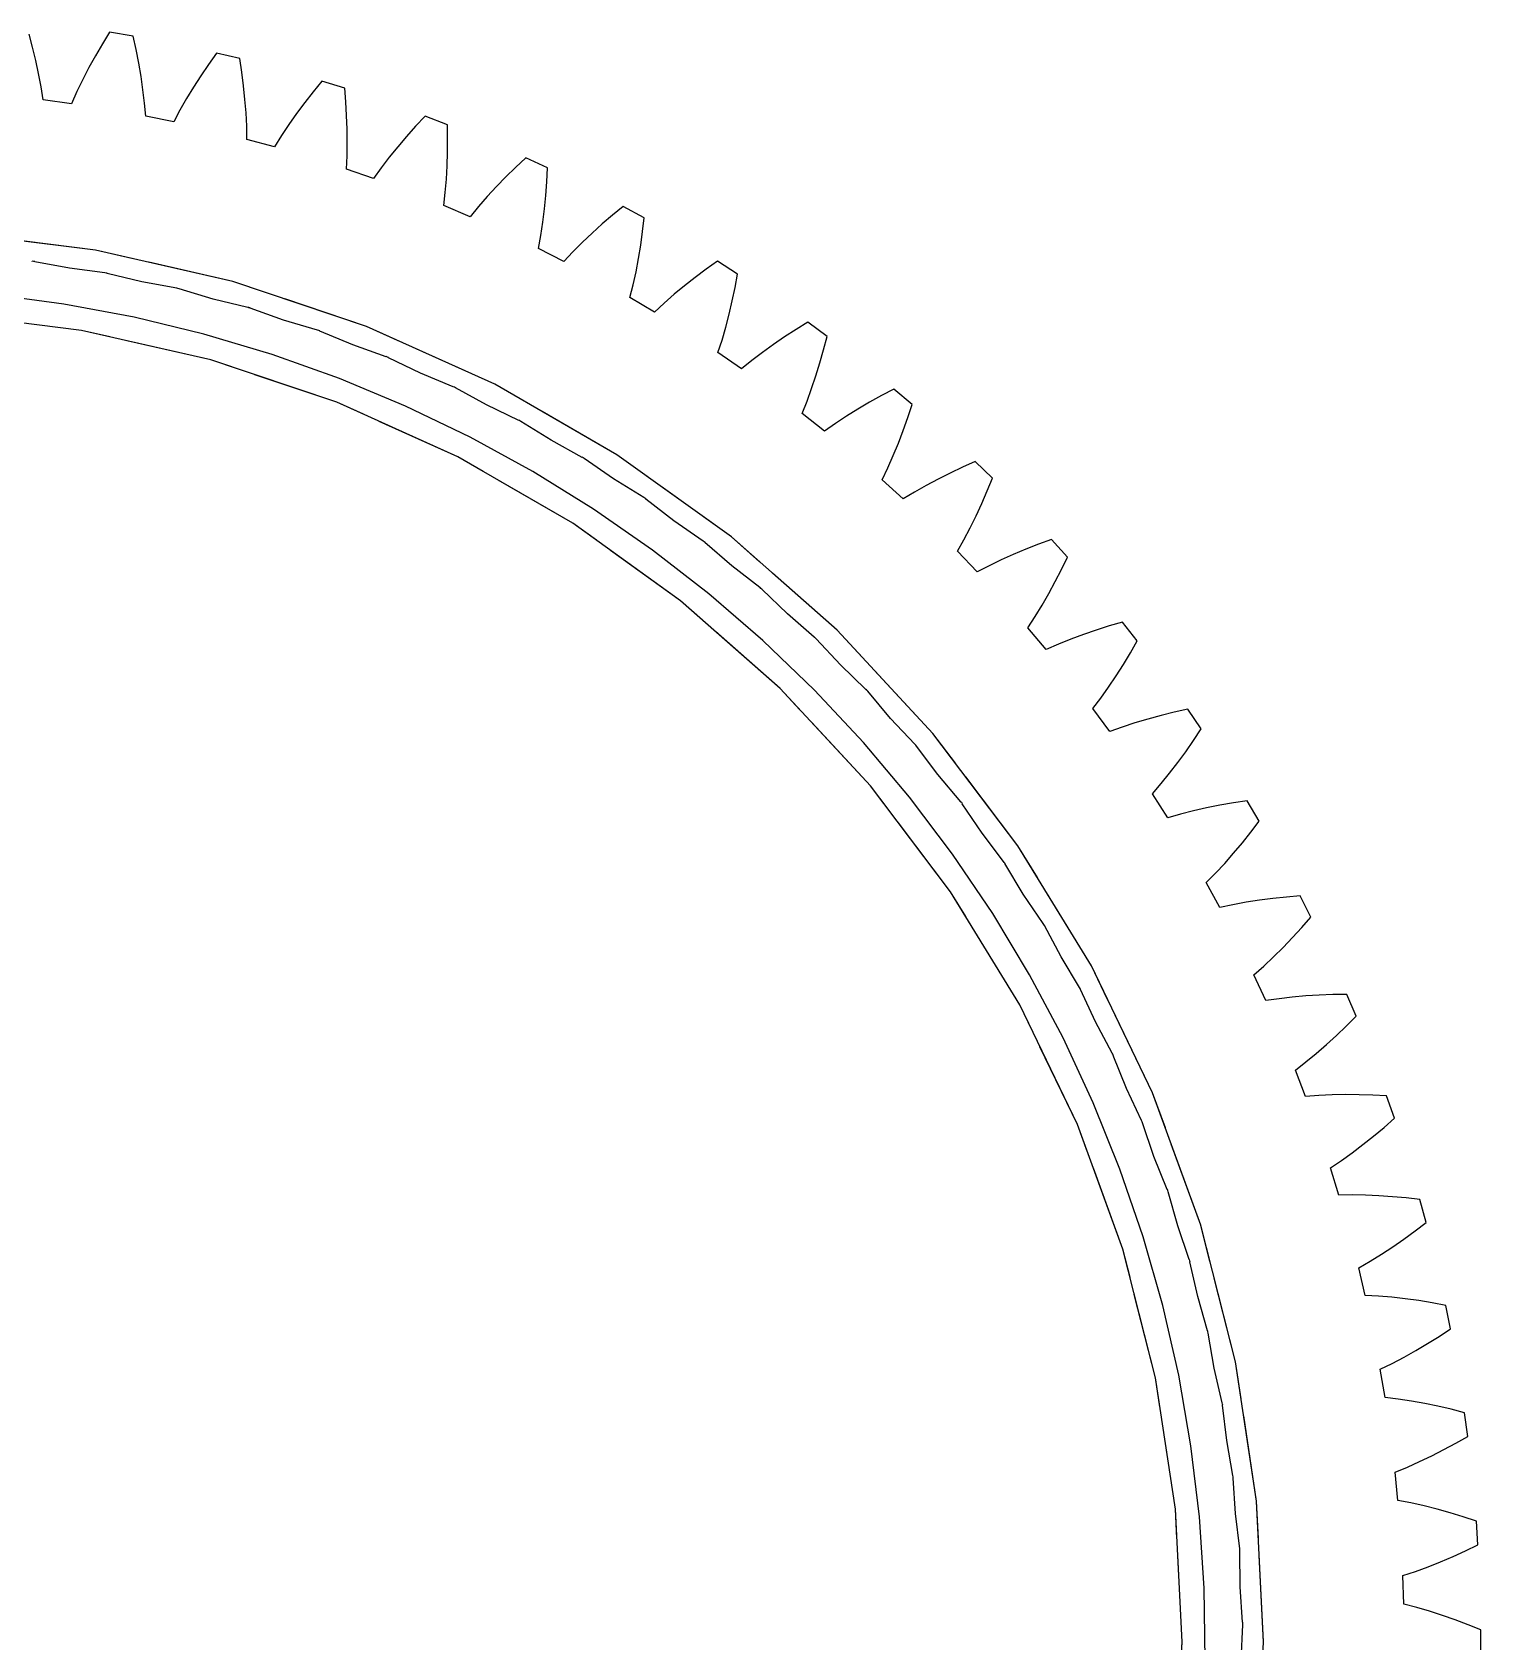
# Model space of a CAD drawing. Header units: millimetres. Extents: x -37 to 135, y -32 to 86.
# Drawn here: x 2.68 to 24, y 60.68 to 84.38 of the extents above; entities that cross this region are included whole.
import ezdxf

# ---------------------------------------------------------------- set-up
doc = ezdxf.new("R2010")
doc.units = ezdxf.units.MM
doc.linetypes.add('DASHED', pattern=[1.524, 1.27, -0.254])
doc.layers.add('HIDDEN', color=8, linetype='DASHED')
doc.layers.add('VISIBLE', color=7, linetype='CONTINUOUS')

msp = doc.modelspace()

# ---------------------------------------------------------------- linework, layer by layer
at = {"layer": 'HIDDEN'}
for points in [[(3.81851, 84.37611), (3.71221, 84.20319)], [(4.16508, 84.31765), (3.81851, 84.37611)], [(2.68592, 84.15365), (2.63393, 84.34821)], [(2.73288, 83.95945), (2.68592, 84.15365)], [(3.71221, 84.20319), (3.61066, 84.02928)], [(4.20879, 84.11943), (4.16508, 84.31765)], [(4.24767, 83.92183), (4.20879, 84.11943)], [(2.77455, 83.76568), (2.73288, 83.95945)], [(3.61066, 84.02928), (3.51407, 83.85439)], [(4.28155, 83.72493), (4.24767, 83.92183)], [(5.27497, 83.90272), (5.16203, 83.73598)], [(5.39259, 84.06815), (5.27497, 83.90272)], [(5.73448, 83.98667), (5.39259, 84.06815)], [(5.76485, 83.78598), (5.73448, 83.98667)], [(2.81066, 83.57242), (2.77455, 83.76568)], [(3.42268, 83.67852), (3.3368, 83.50166)], [(3.51407, 83.85439), (3.42268, 83.67852)], [(4.31019, 83.52881), (4.28155, 83.72493)], [(5.16203, 83.73598), (5.05398, 83.56793)], [(5.79045, 83.58622), (5.76485, 83.78598)], [(6.94258, 83.65574), (6.81418, 83.49853)], [(7.27827, 83.55161), (6.94258, 83.65574)], [(2.8408, 83.37975), (2.81066, 83.57242)], [(3.3368, 83.50166), (3.25682, 83.32379)], [(4.3333, 83.33357), (4.31019, 83.52881)], [(5.05398, 83.56793), (4.95104, 83.39855)], [(5.8111, 83.3875), (5.79045, 83.58622)], [(6.81418, 83.49853), (6.69035, 83.33971)], [(7.29516, 83.34933), (7.27827, 83.55161)], [(3.25682, 83.32379), (2.8408, 83.37975)], [(4.35051, 83.13931), (4.3333, 83.33357)], [(4.85354, 83.22782), (4.76187, 83.0557)], [(4.95104, 83.39855), (4.85354, 83.22782)], [(5.82657, 83.1899), (5.8111, 83.3875)], [(5.8366, 82.99355), (5.82657, 83.1899)], [(6.57131, 83.17925), (6.4573, 83.01713)], [(6.69035, 83.33971), (6.57131, 83.17925)], [(7.30736, 83.14832), (7.29516, 83.34933)], [(4.76187, 83.0557), (4.35051, 83.13931)], [(5.84079, 82.79858), (5.8366, 82.99355)], [(6.4573, 83.01713), (6.34861, 82.8533)], [(7.31469, 82.94866), (7.30736, 83.14832)], [(7.31694, 82.75047), (7.31469, 82.94866)], [(8.32295, 82.99245), (8.18879, 82.84225)], [(8.46156, 83.14072), (8.32295, 82.99245)], [(8.78955, 83.0144), (8.46156, 83.14072)], [(8.79289, 82.81145), (8.78955, 83.0144)], [(6.24564, 82.68768), (5.84079, 82.79858)], [(6.34861, 82.8533), (6.24564, 82.68768)], [(7.31382, 82.55388), (7.31694, 82.75047)], [(8.18879, 82.84225), (8.0593, 82.6901)], [(8.79164, 82.61007), (8.79289, 82.81145)], [(7.30498, 82.35907), (7.31382, 82.55388)], [(7.93471, 82.53595), (7.81532, 82.37974)], [(8.0593, 82.6901), (7.93471, 82.53595)], [(8.78562, 82.41036), (8.79164, 82.61007)], [(9.94276, 82.5254), (9.79455, 82.38671)], [(10.26157, 82.37745), (9.94276, 82.5254)], [(7.70153, 82.22137), (7.30498, 82.35907)], [(7.81532, 82.37974), (7.70153, 82.22137)], [(8.77462, 82.21247), (8.78562, 82.41036)], [(9.65066, 82.24581), (9.51129, 82.10265)], [(9.79455, 82.38671), (9.65066, 82.24581)], [(10.25135, 82.17473), (10.26157, 82.37745)], [(8.73655, 81.82274), (8.75838, 82.01653)], [(8.75838, 82.01653), (8.77462, 82.21247)], [(9.51129, 82.10265), (9.37669, 81.95717)], [(10.23665, 81.97388), (10.25135, 82.17473)], [(9.12301, 81.65887), (8.73655, 81.82274)], [(9.24713, 81.80928), (9.12301, 81.65887)], [(9.37669, 81.95717), (9.24713, 81.80928)], [(10.19311, 81.57831), (10.2173, 81.77503)], [(10.2173, 81.77503), (10.23665, 81.97388)], [(11.37954, 81.81252), (11.2224, 81.68404)], [(11.68776, 81.64361), (11.37954, 81.81252)], [(10.16382, 81.38389), (10.19311, 81.57831)], [(11.06942, 81.55306), (10.92081, 81.41953)], [(11.2224, 81.68404), (11.06942, 81.55306)], [(11.66403, 81.44202), (11.68776, 81.64361)], [(20.80207, 60.68183), (20.6987, 62.75304), (20.38961, 64.80368), (19.87789, 66.81334), (19.16861, 68.76207), (18.26882, 70.6305), (17.18747, 72.40005), (15.93531, 74.05314), (14.52477, 75.57334), (12.96988, 76.94554), (11.28608, 78.1561), (9.49012, 79.193), (7.59985, 80.04592), (5.63404, 80.7064), (3.61224, 81.16786), (1.55454, 81.42573)], [(10.12909, 81.192), (10.16382, 81.38389)], [(10.77678, 81.28337), (10.63764, 81.14446)], [(10.92081, 81.41953), (10.77678, 81.28337)], [(11.63594, 81.2426), (11.66403, 81.44202)], [(10.50375, 81.00267), (10.12909, 81.192)], [(10.63764, 81.14446), (10.50375, 81.00267)], [(11.56608, 80.85082), (11.60336, 81.04548)], [(11.60336, 81.04548), (11.63594, 81.2426)], [(2.67949, 81.00226), (2.67985, 81.00417)], [(2.67949, 81.00226), (2.67985, 81.00417)], [(2.69779, 81.00081), (2.67985, 81.00417)], [(2.69779, 81.00081), (2.67985, 81.00417)], [(2.71598, 80.99937), (2.69779, 81.00081)], [(2.71598, 80.99937), (2.69779, 81.00081)], [(2.71582, 80.99744), (2.71598, 80.99937)], [(2.71582, 80.99744), (2.71598, 80.99937)], [(3.22982, 80.90136), (2.71582, 80.99744)], [(3.22982, 80.90136), (2.71582, 80.99744)], [(3.74818, 80.83253), (3.22982, 80.90136)], [(3.74818, 80.83253), (3.22982, 80.90136)], [(3.74818, 80.83253), (3.74863, 80.83441)], [(3.74818, 80.83253), (3.74863, 80.83441)], [(3.76637, 80.83012), (3.74863, 80.83441)], [(3.76637, 80.83012), (3.74863, 80.83441)], [(3.78446, 80.82772), (3.76637, 80.83012)], [(3.78446, 80.82772), (3.76637, 80.83012)], [(3.7842, 80.8258), (3.78446, 80.82772)], [(3.7842, 80.8258), (3.78446, 80.82772)], [(4.29242, 80.70272), (3.7842, 80.8258)], [(4.29242, 80.70272), (3.7842, 80.8258)], [(11.52387, 80.6588), (11.56608, 80.85082)], [(12.60013, 80.88756), (12.43875, 80.7671)], [(12.76551, 81.00526), (12.60013, 80.88756)], [(13.06176, 80.81614), (12.76551, 81.00526)], [(13.02461, 80.61659), (13.06176, 80.81614)], [(4.80642, 80.60664), (4.29242, 80.70272)], [(4.80642, 80.60664), (4.29242, 80.70272)], [(4.80642, 80.60664), (4.80697, 80.60849)], [(4.80642, 80.60664), (4.80697, 80.60849)], [(4.82445, 80.60327), (4.80697, 80.60849)], [(4.82445, 80.60327), (4.80697, 80.60849)], [(4.84239, 80.59992), (4.82445, 80.60327)], [(4.84239, 80.59992), (4.82445, 80.60327)], [(4.84203, 80.59802), (4.84239, 80.59992)], [(4.84203, 80.59802), (4.84239, 80.59992)], [(5.34304, 80.44829), (4.84203, 80.59802)], [(5.34304, 80.44829), (4.84203, 80.59802)], [(11.4764, 80.46965), (11.52387, 80.6588)], [(12.28155, 80.64379), (12.12875, 80.51755)], [(12.43875, 80.7671), (12.28155, 80.64379)], [(12.98327, 80.41949), (13.02461, 80.61659)], [(3.14567, 80.37452), (2.102, 80.51309)], [(3.14567, 80.37452), (2.102, 80.51309)], [(4.18057, 80.18106), (3.14567, 80.37452)], [(4.18057, 80.18106), (3.14567, 80.37452)], [(5.85126, 80.32521), (5.34304, 80.44829)], [(5.85126, 80.32521), (5.34304, 80.44829)], [(5.85126, 80.32521), (5.85191, 80.32704)], [(5.85126, 80.32521), (5.85191, 80.32704)], [(5.86909, 80.3209), (5.85191, 80.32704)], [(5.86909, 80.3209), (5.85191, 80.32704)], [(11.83758, 80.25572), (11.4764, 80.46965)], [(11.98064, 80.38825), (11.83758, 80.25572)], [(12.12875, 80.51755), (11.98064, 80.38825)], [(12.93759, 80.22499), (12.98327, 80.41949)], [(19.60207, 60.68183), (19.50466, 62.63356), (19.21341, 64.5659), (18.7312, 66.45964), (18.06284, 68.29595), (17.21496, 70.05659), (16.19599, 71.72406), (15.01605, 73.28179), (13.68688, 74.7143), (12.22169, 76.00734), (10.63503, 77.14807), (8.94267, 78.12515), (7.16144, 78.92888), (5.30903, 79.55125), (3.40386, 79.98609), (1.46486, 80.22908)], [(5.20383, 79.93326), (4.18057, 80.18106)], [(5.20383, 79.93326), (4.18057, 80.18106)], [(5.88683, 80.3166), (5.86909, 80.3209)], [(5.88683, 80.3166), (5.86909, 80.3209)], [(5.88637, 80.31472), (5.88683, 80.3166)], [(5.88637, 80.31472), (5.88683, 80.3166)], [(6.37878, 80.13876), (5.88637, 80.31472)], [(6.37878, 80.13876), (5.88637, 80.31472)], [(6.87979, 79.98904), (6.37878, 80.13876)], [(6.87979, 79.98904), (6.37878, 80.13876)], [(12.88739, 80.03325), (12.93759, 80.22499)], [(14.09445, 80.10723), (13.92159, 80.00085)], [(14.37741, 79.89875), (14.09445, 80.10723)], [(6.21257, 79.63179), (5.20383, 79.93326)], [(6.21257, 79.63179), (5.20383, 79.93326)], [(6.87979, 79.98904), (6.88053, 79.99082)], [(6.87979, 79.98904), (6.88053, 79.99082)], [(6.89737, 79.98378), (6.88053, 79.99082)], [(6.89737, 79.98378), (6.88053, 79.99082)], [(6.91485, 79.97856), (6.89737, 79.98378)], [(6.91485, 79.97856), (6.89737, 79.98378)], [(6.9143, 79.9767), (6.91485, 79.97856)], [(6.9143, 79.9767), (6.91485, 79.97856)], [(7.39674, 79.77501), (6.9143, 79.9767)], [(7.39674, 79.77501), (6.9143, 79.9767)], [(12.83245, 79.84447), (12.88739, 80.03325)], [(13.75252, 79.89143), (13.58743, 79.7789)], [(13.92159, 80.00085), (13.75252, 79.89143)], [(14.32702, 79.70212), (14.37741, 79.89875)], [(7.20401, 79.27751), (6.21257, 79.63179)], [(7.20401, 79.27751), (6.21257, 79.63179)], [(7.88915, 79.59905), (7.39674, 79.77501)], [(7.88915, 79.59905), (7.39674, 79.77501)], [(12.77246, 79.65892), (12.83245, 79.84447)], [(13.11853, 79.42135), (12.77246, 79.65892)], [(13.42654, 79.66314), (13.27013, 79.54403)], [(13.58743, 79.7789), (13.42654, 79.66314)], [(14.2726, 79.50823), (14.32702, 79.70212)], [(7.88915, 79.59905), (7.88998, 79.60079)], [(7.88915, 79.59905), (7.88998, 79.60079)], [(7.90643, 79.59287), (7.88998, 79.60079)], [(7.90643, 79.59287), (7.88998, 79.60079)], [(7.92361, 79.58673), (7.90643, 79.59287)], [(7.92361, 79.58673), (7.90643, 79.59287)], [(7.92296, 79.58491), (7.92361, 79.58673)], [(7.92296, 79.58491), (7.92361, 79.58673)], [(8.39408, 79.35803), (7.92296, 79.58491)], [(8.39408, 79.35803), (7.92296, 79.58491)], [(13.27013, 79.54403), (13.11853, 79.42135)], [(14.21404, 79.31721), (14.2726, 79.50823)], [(8.17536, 78.8714), (7.20401, 79.27751)], [(8.17536, 78.8714), (7.20401, 79.27751)], [(8.87651, 79.15633), (8.39408, 79.35803)], [(8.87651, 79.15633), (8.39408, 79.35803)], [(8.87651, 79.15633), (8.87744, 79.15803)], [(8.87651, 79.15633), (8.87744, 79.15803)], [(8.89344, 79.14925), (8.87744, 79.15803)], [(8.89344, 79.14925), (8.87744, 79.15803)], [(8.91028, 79.14222), (8.89344, 79.14925)], [(8.91028, 79.14222), (8.89344, 79.14925)], [(8.90953, 79.14043), (8.91028, 79.14222)], [(8.90953, 79.14043), (8.91028, 79.14222)], [(9.36802, 78.889), (8.90953, 79.14043)], [(9.36802, 78.889), (8.90953, 79.14043)], [(14.15115, 79.12925), (14.21404, 79.31721)], [(14.01146, 78.76343), (14.08372, 78.94457)], [(14.08372, 78.94457), (14.15115, 79.12925)], [(15.00487, 78.92996), (14.83263, 78.82871)], [(15.18087, 79.02785), (15.00487, 78.92996)], [(15.36045, 79.12245), (15.18087, 79.02785)], [(15.62885, 78.89553), (15.36045, 79.12245)], [(9.12393, 78.4146), (8.17536, 78.8714)], [(9.12393, 78.4146), (8.17536, 78.8714)], [(9.83914, 78.66213), (9.36802, 78.889)], [(9.83914, 78.66213), (9.36802, 78.889)], [(14.3409, 78.50328), (14.01146, 78.76343)], [(14.66437, 78.72396), (14.50035, 78.61556)], [(14.83263, 78.82871), (14.66437, 78.72396)], [(15.4982, 78.51288), (15.56544, 78.70271)], [(15.56544, 78.70271), (15.62885, 78.89553)], [(9.83914, 78.66213), (9.84016, 78.66377)], [(9.83914, 78.66213), (9.84016, 78.66377)], [(9.85568, 78.65416), (9.84016, 78.66377)], [(9.85568, 78.65416), (9.84016, 78.66377)], [(9.87212, 78.64625), (9.85568, 78.65416)], [(9.87212, 78.64625), (9.85568, 78.65416)], [(9.87128, 78.6445), (9.87212, 78.64625)], [(9.87128, 78.6445), (9.87212, 78.64625)], [(10.31586, 78.36923), (9.87128, 78.6445)], [(10.31586, 78.36923), (9.87128, 78.6445)], [(14.50035, 78.61556), (14.3409, 78.50328)], [(15.427, 78.3262), (15.4982, 78.51288)], [(10.04707, 77.90837), (9.12393, 78.4146)], [(10.04707, 77.90837), (9.12393, 78.4146)], [(10.77435, 78.1178), (10.31586, 78.36923)], [(10.77435, 78.1178), (10.31586, 78.36923)], [(15.3517, 78.14287), (15.427, 78.3262)], [(10.77435, 78.1178), (10.77545, 78.11939)], [(10.77435, 78.1178), (10.77545, 78.11939)], [(10.79044, 78.10898), (10.77545, 78.11939)], [(10.79044, 78.10898), (10.77545, 78.11939)], [(10.80644, 78.10021), (10.79044, 78.10898)], [(10.80644, 78.10021), (10.79044, 78.10898)], [(10.80551, 78.09851), (10.80644, 78.10021)], [(10.80551, 78.09851), (10.80644, 78.10021)], [(11.23494, 77.80016), (10.80551, 78.09851)], [(11.23494, 77.80016), (10.80551, 78.09851)], [(15.18789, 77.78719), (15.27209, 77.9631)], [(15.27209, 77.9631), (15.3517, 78.14287)], [(16.37235, 77.97291), (16.1902, 77.887)], [(16.55785, 78.0553), (16.37235, 77.97291)], [(16.81049, 77.81096), (16.55785, 78.0553)], [(10.9422, 77.35412), (10.04707, 77.90837)], [(10.9422, 77.35412), (10.04707, 77.90837)], [(11.67952, 77.52489), (11.23494, 77.80016)], [(11.67952, 77.52489), (11.23494, 77.80016)], [(15.49922, 77.50562), (15.18789, 77.78719)], [(16.01159, 77.79748), (15.83671, 77.7042)], [(16.1902, 77.887), (16.01159, 77.79748)], [(16.73434, 77.62281), (16.81049, 77.81096)], [(11.67952, 77.52489), (11.68071, 77.52641)], [(11.67952, 77.52489), (11.68071, 77.52641)], [(11.69512, 77.51523), (11.68071, 77.52641)], [(11.69512, 77.51523), (11.68071, 77.52641)], [(11.71064, 77.50562), (11.69512, 77.51523)], [(11.71064, 77.50562), (11.69512, 77.51523)], [(11.70962, 77.50397), (11.71064, 77.50562)], [(11.70962, 77.50397), (11.71064, 77.50562)], [(12.12271, 77.18337), (11.70962, 77.50397)], [(12.12271, 77.18337), (11.70962, 77.50397)], [(15.66581, 77.60699), (15.49922, 77.50562)], [(15.83671, 77.7042), (15.66581, 77.60699)], [(16.65457, 77.4379), (16.73434, 77.62281)], [(11.80684, 76.75341), (10.9422, 77.35412)], [(11.80684, 76.75341), (10.9422, 77.35412)], [(16.48368, 77.07849), (16.57106, 77.25639)], [(16.57106, 77.25639), (16.65457, 77.4379)], [(12.55214, 76.88502), (12.12271, 77.18337)], [(12.55214, 76.88502), (12.12271, 77.18337)], [(16.39224, 76.90444), (16.48368, 77.07849)], [(12.55214, 76.88502), (12.55341, 76.88649)], [(12.55214, 76.88502), (12.55341, 76.88649)], [(12.56721, 76.87455), (12.55341, 76.88649)], [(12.56721, 76.87455), (12.55341, 76.88649)], [(12.5822, 76.86414), (12.56721, 76.87455)], [(12.5822, 76.86414), (12.56721, 76.87455)], [(12.5811, 76.86255), (12.5822, 76.86414)], [(12.5811, 76.86255), (12.5822, 76.86414)], [(12.97669, 76.5206), (12.5811, 76.86255)], [(12.97669, 76.5206), (12.5811, 76.86255)], [(16.29649, 76.73456), (16.39224, 76.90444)], [(17.4907, 76.84074), (17.30323, 76.76719)], [(17.68129, 76.91056), (17.4907, 76.84074)], [(17.91705, 76.64989), (17.68129, 76.91056)], [(12.63857, 76.1079), (11.80684, 76.75341)], [(12.63857, 76.1079), (11.80684, 76.75341)], [(16.58831, 76.43281), (16.29649, 76.73456)], [(16.93831, 76.60841), (16.7613, 76.52284)], [(17.11903, 76.6898), (16.93831, 76.60841)], [(17.30323, 76.76719), (17.11903, 76.6898)], [(17.82851, 76.46725), (17.91705, 76.64989)], [(13.38978, 76.2), (12.97669, 76.5206)], [(13.38978, 76.2), (12.97669, 76.5206)], [(16.7613, 76.52284), (16.58831, 76.43281)], [(17.73656, 76.28808), (17.82851, 76.46725)], [(13.43507, 75.4194), (12.63857, 76.1079)], [(13.43507, 75.4194), (12.63857, 76.1079)], [(13.38978, 76.2), (13.39112, 76.20139)], [(13.38978, 76.2), (13.39112, 76.20139)], [(13.40428, 76.18875), (13.39112, 76.20139)], [(13.40428, 76.18875), (13.39112, 76.20139)], [(13.41869, 76.17756), (13.40428, 76.18875)], [(13.41869, 76.17756), (13.40428, 76.18875)], [(13.41751, 76.17603), (13.41869, 76.17756)], [(13.41751, 76.17603), (13.41869, 76.17756)], [(13.7945, 75.81368), (13.41751, 76.17603)], [(13.7945, 75.81368), (13.41751, 76.17603)], [(17.54205, 75.94089), (17.64112, 76.11255)], [(17.64112, 76.11255), (17.73656, 76.28808)], [(17.43919, 75.77334), (17.54205, 75.94089)], [(14.1901, 75.47172), (13.7945, 75.81368)], [(14.1901, 75.47172), (13.7945, 75.81368)], [(17.3323, 75.61022), (17.43919, 75.77334)], [(17.60332, 75.28966), (17.3323, 75.61022)], [(18.53094, 75.63641), (18.33897, 75.57554)], [(18.72577, 75.69334), (18.53094, 75.63641)], [(18.94359, 75.41751), (18.72577, 75.69334)], [(14.19413, 74.68982), (13.43507, 75.4194)], [(14.19413, 74.68982), (13.43507, 75.4194)], [(14.1901, 75.47172), (14.19151, 75.47304)], [(14.1901, 75.47172), (14.19151, 75.47304)], [(14.20398, 75.45972), (14.19151, 75.47304)], [(14.20398, 75.45972), (14.19151, 75.47304)], [(14.21779, 75.44779), (14.20398, 75.45972)], [(14.21779, 75.44779), (14.20398, 75.45972)], [(14.21652, 75.44633), (14.21779, 75.44779)], [(14.21652, 75.44633), (14.21779, 75.44779)], [(14.57387, 75.06458), (14.21652, 75.44633)], [(14.57387, 75.06458), (14.21652, 75.44633)], [(17.78194, 75.36793), (17.60332, 75.28966)], [(17.96426, 75.44149), (17.78194, 75.36793)], [(18.15002, 75.51063), (17.96426, 75.44149)], [(18.33897, 75.57554), (18.15002, 75.51063)], [(18.84304, 75.24119), (18.94359, 75.41751)], [(18.73933, 75.06856), (18.84304, 75.24119)], [(14.95086, 74.70222), (14.57387, 75.06458)], [(14.95086, 74.70222), (14.57387, 75.06458)], [(18.52207, 74.73513), (18.63238, 74.8998)], [(18.63238, 74.8998), (18.73933, 75.06856)], [(14.91363, 73.9212), (14.19413, 74.68982)], [(14.91363, 73.9212), (14.19413, 74.68982)], [(14.95086, 74.70222), (14.95234, 74.70347)], [(14.95086, 74.70222), (14.95234, 74.70347)], [(14.96409, 74.68951), (14.95234, 74.70347)], [(14.96409, 74.68951), (14.95234, 74.70347)], [(14.97725, 74.67686), (14.96409, 74.68951)], [(14.97725, 74.67686), (14.96409, 74.68951)], [(14.97591, 74.67547), (14.97725, 74.67686)], [(14.97591, 74.67547), (14.97725, 74.67686)], [(15.31261, 74.27539), (14.97591, 74.67547)], [(15.31261, 74.27539), (14.97591, 74.67547)], [(18.40825, 74.57482), (18.52207, 74.73513)], [(18.2907, 74.41922), (18.40825, 74.57482)], [(18.5397, 74.08127), (18.2907, 74.41922)], [(19.68661, 74.40908), (19.48841, 74.36528)], [(19.88552, 74.11931), (19.68661, 74.40908)], [(15.66996, 73.89365), (15.31261, 74.27539)], [(15.66996, 73.89365), (15.31261, 74.27539)], [(18.90999, 74.20865), (18.72315, 74.14743)], [(19.09994, 74.26522), (18.90999, 74.20865)], [(19.29281, 74.31738), (19.09994, 74.26522)], [(19.48841, 74.36528), (19.29281, 74.31738)], [(18.72315, 74.14743), (18.5397, 74.08127)], [(19.65842, 73.78478), (19.77342, 73.9501)], [(19.77342, 73.9501), (19.88552, 74.11931)], [(15.59156, 73.11568), (14.91363, 73.9212)], [(15.59156, 73.11568), (14.91363, 73.9212)], [(15.66996, 73.89365), (15.6715, 73.89481)], [(15.66996, 73.89365), (15.6715, 73.89481)], [(15.6825, 73.88025), (15.6715, 73.89481)], [(15.6825, 73.88025), (15.6715, 73.89481)], [(15.69497, 73.86693), (15.6825, 73.88025)], [(15.69497, 73.86693), (15.6825, 73.88025)], [(15.69356, 73.86561), (15.69497, 73.86693)], [(15.69356, 73.86561), (15.69497, 73.86693)], [(16.00868, 73.44832), (15.69356, 73.86561)], [(16.00868, 73.44832), (15.69356, 73.86561)], [(19.54043, 73.62354), (19.65842, 73.78478)], [(19.29509, 73.31426), (19.41937, 73.46661)], [(19.41937, 73.46661), (19.54043, 73.62354)], [(16.34538, 73.04825), (16.00868, 73.44832)], [(16.34538, 73.04825), (16.00868, 73.44832)], [(19.16741, 73.16685), (19.29509, 73.31426)], [(16.22603, 72.2755), (15.59156, 73.11568)], [(16.22603, 72.2755), (15.59156, 73.11568)], [(16.34538, 73.04825), (16.34698, 73.04933)], [(16.34538, 73.04825), (16.34698, 73.04933)], [(16.3572, 73.03421), (16.34698, 73.04933)], [(16.3572, 73.03421), (16.34698, 73.04933)], [(16.36895, 73.02025), (16.3572, 73.03421)], [(16.36895, 73.02025), (16.3572, 73.03421)], [(16.36747, 73.019), (16.36895, 73.02025)], [(16.36747, 73.019), (16.36895, 73.02025)], [(16.66013, 72.58567), (16.36747, 73.019)], [(16.66013, 72.58567), (16.36747, 73.019)], [(19.39329, 72.81303), (19.16741, 73.16685)], [(20.16048, 72.99831), (19.96456, 72.95915)], [(20.35885, 73.03304), (20.16048, 72.99831)], [(20.55953, 73.0635), (20.35885, 73.03304)], [(20.73864, 72.7611), (20.55953, 73.0635)], [(19.58074, 72.86679), (19.39329, 72.81303)], [(19.77125, 72.9154), (19.58074, 72.86679)], [(19.96456, 72.95915), (19.77125, 72.9154)], [(20.61549, 72.59975), (20.73864, 72.7611)], [(16.97524, 72.16838), (16.66013, 72.58567)], [(16.97524, 72.16838), (16.66013, 72.58567)], [(20.4897, 72.44248), (20.61549, 72.59975)], [(16.81528, 71.40301), (16.22603, 72.2755)], [(16.81528, 71.40301), (16.22603, 72.2755)], [(20.22993, 72.14099), (20.3612, 72.28949)], [(20.3612, 72.28949), (20.4897, 72.44248)], [(16.97524, 72.16838), (16.9769, 72.16938)], [(16.97524, 72.16838), (16.9769, 72.16938)], [(16.9863, 72.15374), (16.9769, 72.16938)], [(16.9863, 72.15374), (16.9769, 72.16938)], [(16.9973, 72.13918), (16.9863, 72.15374)], [(16.9973, 72.13918), (16.9863, 72.15374)], [(16.99576, 72.13801), (16.9973, 72.13918)], [(16.99576, 72.13801), (16.9973, 72.13918)], [(17.26514, 71.68983), (16.99576, 72.13801)], [(17.26514, 71.68983), (16.99576, 72.13801)], [(20.09575, 71.99729), (20.22993, 72.14099)], [(19.95852, 71.85873), (20.09575, 71.99729)], [(20.16025, 71.49061), (19.95852, 71.85873)], [(17.5578, 71.2565), (17.26514, 71.68983)], [(17.5578, 71.2565), (17.26514, 71.68983)], [(20.54421, 71.5675), (20.35088, 71.53173)], [(20.74001, 71.59825), (20.54421, 71.5675)], [(20.93811, 71.62423), (20.74001, 71.59825)], [(21.13835, 71.64564), (20.93811, 71.62423)], [(21.34062, 71.66263), (21.13835, 71.64564)], [(21.49914, 71.34893), (21.34062, 71.66263)], [(17.35766, 70.50064), (16.81528, 71.40301)], [(17.35766, 70.50064), (16.81528, 71.40301)], [(20.35088, 71.53173), (20.16025, 71.49061)], [(21.36548, 71.19617), (21.49914, 71.34893)], [(17.5578, 71.2565), (17.5595, 71.25741)], [(17.5578, 71.2565), (17.5595, 71.25741)], [(17.56807, 71.24129), (17.5595, 71.25741)], [(17.56807, 71.24129), (17.5595, 71.25741)], [(17.57828, 71.22617), (17.56807, 71.24129)], [(17.57828, 71.22617), (17.56807, 71.24129)], [(17.57668, 71.22509), (17.57828, 71.22617)], [(17.57668, 71.22509), (17.57828, 71.22617)], [(17.82203, 70.76332), (17.57668, 71.22509)], [(17.82203, 70.76332), (17.57668, 71.22509)], [(21.22947, 71.04766), (21.36548, 71.19617)], [(20.95014, 70.76419), (21.09104, 70.90359)], [(21.09104, 70.90359), (21.22947, 71.04766)], [(18.09141, 70.31514), (17.82203, 70.76332)], [(18.09141, 70.31514), (17.82203, 70.76332)], [(20.66048, 70.50069), (20.80667, 70.62977)], [(20.80667, 70.62977), (20.95014, 70.76419)], [(17.85166, 69.5709), (17.35766, 70.50064)], [(17.85166, 69.5709), (17.35766, 70.50064)], [(20.83718, 70.11992), (20.66048, 70.50069)], [(18.09141, 70.31514), (18.09316, 70.31596)], [(18.09141, 70.31514), (18.09316, 70.31596)], [(18.10086, 70.29942), (18.09316, 70.31596)], [(18.10086, 70.29942), (18.09316, 70.31596)], [(18.11026, 70.28378), (18.10086, 70.29942)], [(18.11026, 70.28378), (18.10086, 70.29942)], [(18.10861, 70.28278), (18.11026, 70.28378)], [(18.10861, 70.28278), (18.11026, 70.28378)], [(18.32925, 69.80871), (18.10861, 70.28278)], [(18.32925, 69.80871), (18.10861, 70.28278)], [(21.03013, 70.14821), (20.83718, 70.11992)], [(21.22542, 70.17099), (21.03013, 70.14821)], [(21.42283, 70.18859), (21.22542, 70.17099)], [(21.62222, 70.20129), (21.42283, 70.18859)], [(21.82345, 70.20927), (21.62222, 70.20129)], [(22.0264, 70.21271), (21.82345, 70.20927)], [(22.16361, 69.88913), (22.0264, 70.21271)], [(18.5746, 69.34694), (18.32925, 69.80871)], [(18.5746, 69.34694), (18.32925, 69.80871)], [(21.87442, 69.60654), (22.02005, 69.74563)], [(22.02005, 69.74563), (22.16361, 69.88913)], [(18.29591, 68.61638), (17.85166, 69.5709)], [(18.29591, 68.61638), (17.85166, 69.5709)], [(21.57678, 69.34236), (21.72668, 69.47203)], [(21.72668, 69.47203), (21.87442, 69.60654)], [(18.5746, 69.34694), (18.57639, 69.34766)], [(18.5746, 69.34694), (18.57639, 69.34766)], [(18.58321, 69.33073), (18.57639, 69.34766)], [(18.58321, 69.33073), (18.57639, 69.34766)], [(18.59177, 69.31462), (18.58321, 69.33073)], [(18.59177, 69.31462), (18.58321, 69.33073)], [(18.59006, 69.31371), (18.59177, 69.31462)], [(18.59006, 69.31371), (18.59177, 69.31462)], [(18.78538, 68.82866), (18.59006, 69.31371)], [(18.78538, 68.82866), (18.59006, 69.31371)], [(21.27017, 69.0988), (21.42465, 69.21782)], [(21.42465, 69.21782), (21.57678, 69.34236)], [(21.42104, 68.70707), (21.27017, 69.0988)], [(19.00602, 68.35458), (18.78538, 68.82866)], [(19.00602, 68.35458), (18.78538, 68.82866)], [(21.61545, 68.72242), (21.42104, 68.70707)], [(21.81182, 68.7321), (21.61545, 68.72242)], [(22.00998, 68.73648), (21.81182, 68.7321)], [(22.20977, 68.73582), (22.00998, 68.73648)], [(22.41108, 68.73035), (22.20977, 68.73582)], [(22.61381, 68.72022), (22.41108, 68.73035)], [(22.7291, 68.3882), (22.61381, 68.72022)], [(18.68916, 67.63975), (18.29591, 68.61638)], [(18.68916, 67.63975), (18.29591, 68.61638)], [(19.00602, 68.35458), (19.00785, 68.35521)], [(19.00602, 68.35458), (19.00785, 68.35521)], [(19.01376, 68.33795), (19.00785, 68.35521)], [(19.01376, 68.33795), (19.00785, 68.35521)], [(19.02146, 68.3214), (19.01376, 68.33795)], [(19.02146, 68.3214), (19.01376, 68.33795)], [(19.01971, 68.32059), (19.02146, 68.3214)], [(19.01971, 68.32059), (19.02146, 68.3214)], [(19.18915, 67.8259), (19.01971, 68.32059)], [(19.18915, 67.8259), (19.01971, 68.32059)], [(22.42167, 68.12556), (22.57627, 68.25462)], [(22.57627, 68.25462), (22.7291, 68.3882)], [(22.26528, 68.00122), (22.42167, 68.12556)], [(19.38446, 67.34084), (19.18915, 67.8259)], [(19.38446, 67.34084), (19.18915, 67.8259)], [(21.78487, 67.65931), (21.94695, 67.76775)], [(21.94695, 67.76775), (22.10706, 67.88185)], [(22.10706, 67.88185), (22.26528, 68.00122)], [(19.03032, 66.64373), (18.68916, 67.63975)], [(19.03032, 66.64373), (18.68916, 67.63975)], [(21.90923, 67.25838), (21.78487, 67.65931)], [(19.38446, 67.34084), (19.38632, 67.34137)], [(19.38446, 67.34084), (19.38632, 67.34137)], [(19.39132, 67.32382), (19.38632, 67.34137)], [(19.39132, 67.32382), (19.38632, 67.34137)], [(19.39813, 67.30689), (19.39132, 67.32382)], [(19.39813, 67.30689), (19.39132, 67.32382)], [(19.39634, 67.30617), (19.39813, 67.30689)], [(19.39634, 67.30617), (19.39813, 67.30689)], [(19.53944, 66.80323), (19.39634, 67.30617)], [(19.53944, 66.80323), (19.39634, 67.30617)], [(22.10424, 67.26071), (21.90923, 67.25838)], [(22.30081, 67.25725), (22.10424, 67.26071)], [(22.49882, 67.24839), (22.30081, 67.25725)], [(22.69812, 67.23439), (22.49882, 67.24839)], [(22.89861, 67.21548), (22.69812, 67.23439)], [(23.10021, 67.19184), (22.89861, 67.21548)], [(23.19307, 66.85286), (23.10021, 67.19184)], [(23.03166, 66.72978), (23.19307, 66.85286)], [(19.31844, 65.63109), (19.03032, 66.64373)], [(19.31844, 65.63109), (19.03032, 66.64373)], [(19.70888, 66.30854), (19.53944, 66.80323)], [(19.70888, 66.30854), (19.53944, 66.80323)], [(22.70444, 66.49772), (22.86879, 66.61133)], [(22.86879, 66.61133), (23.03166, 66.72978)], [(22.37123, 66.28603), (22.5386, 66.38918)], [(22.5386, 66.38918), (22.70444, 66.49772)], [(19.70888, 66.30854), (19.71077, 66.30897)], [(19.70888, 66.30854), (19.71077, 66.30897)], [(19.71483, 66.29118), (19.71077, 66.30897)], [(19.71483, 66.29118), (19.71077, 66.30897)], [(19.72074, 66.27392), (19.71483, 66.29118)], [(19.72074, 66.27392), (19.71483, 66.29118)], [(19.71891, 66.27329), (19.72074, 66.27392)], [(19.71891, 66.27329), (19.72074, 66.27392)], [(19.83527, 65.7635), (19.71891, 66.27329)], [(19.83527, 65.7635), (19.71891, 66.27329)], [(22.20226, 66.18866), (22.37123, 66.28603)], [(22.29957, 65.78032), (22.20226, 66.18866)], [(19.97837, 65.26055), (19.83527, 65.7635)], [(19.97837, 65.26055), (19.83527, 65.7635)], [(22.49429, 65.76962), (22.29957, 65.78032)], [(22.6902, 65.75304), (22.49429, 65.76962)], [(22.88717, 65.73097), (22.6902, 65.75304)], [(23.08509, 65.70369), (22.88717, 65.73097)], [(23.28388, 65.67143), (23.08509, 65.70369)], [(23.48345, 65.63437), (23.28388, 65.67143)], [(23.55345, 65.28995), (23.48345, 65.63437)], [(19.55272, 64.60465), (19.31844, 65.63109)], [(19.55272, 64.60465), (19.31844, 65.63109)], [(19.97837, 65.26055), (19.98027, 65.26088)], [(19.97837, 65.26055), (19.98027, 65.26088)], [(19.98339, 65.2429), (19.98027, 65.26088)], [(19.98339, 65.2429), (19.98027, 65.26088)], [(19.98838, 65.22535), (19.98339, 65.2429)], [(19.98838, 65.22535), (19.98339, 65.2429)], [(19.98652, 65.22482), (19.98838, 65.22535)], [(19.98652, 65.22482), (19.98838, 65.22535)], [(20.07581, 64.7096), (19.98652, 65.22482)], [(20.07581, 64.7096), (19.98652, 65.22482)], [(23.21377, 65.07062), (23.38419, 65.17793)], [(23.38419, 65.17793), (23.55345, 65.28995)], [(22.86948, 64.87103), (23.0422, 64.96824)], [(23.0422, 64.96824), (23.21377, 65.07062)], [(20.19217, 64.19981), (20.07581, 64.7096)], [(20.19217, 64.19981), (20.07581, 64.7096)], [(22.5205, 64.69341), (22.69559, 64.77928)], [(22.59032, 64.27949), (22.5205, 64.69341)], [(22.69559, 64.77928), (22.86948, 64.87103)], [(19.7325, 63.56729), (19.55272, 64.60465)], [(19.7325, 63.56729), (19.55272, 64.60465)], [(22.78389, 64.2558), (22.59032, 64.27949)], [(22.97825, 64.22618), (22.78389, 64.2558)], [(23.17331, 64.191), (22.97825, 64.22618)], [(20.19217, 64.19981), (20.19409, 64.20004)], [(20.19217, 64.19981), (20.19409, 64.20004)], [(20.19625, 64.18192), (20.19409, 64.20004)], [(20.19625, 64.18192), (20.19409, 64.20004)], [(20.20031, 64.16413), (20.19625, 64.18192)], [(20.20031, 64.16413), (20.19625, 64.18192)], [(20.19843, 64.1637), (20.20031, 64.16413)], [(20.19843, 64.1637), (20.20031, 64.16413)], [(20.2604, 63.64448), (20.19843, 64.1637)], [(20.2604, 63.64448), (20.19843, 64.1637)], [(23.36896, 64.15056), (23.17331, 64.191)], [(23.56515, 64.1051), (23.36896, 64.15056)], [(23.7618, 64.05479), (23.56515, 64.1051)], [(23.80865, 63.70646), (23.7618, 64.05479)], [(19.85728, 62.52187), (19.7325, 63.56729)], [(19.85728, 62.52187), (19.7325, 63.56729)], [(20.34969, 63.12926), (20.2604, 63.64448)], [(20.34969, 63.12926), (20.2604, 63.64448)], [(23.27705, 63.41962), (23.45507, 63.51031)], [(23.45507, 63.51031), (23.63227, 63.60599)], [(23.63227, 63.60599), (23.80865, 63.70646)], [(22.91859, 63.25424), (23.09822, 63.33416)], [(23.09822, 63.33416), (23.27705, 63.41962)], [(20.34969, 63.12926), (20.35162, 63.12938)], [(20.34969, 63.12926), (20.35162, 63.12938)], [(20.35283, 63.11118), (20.35162, 63.12938)], [(20.35283, 63.11118), (20.35162, 63.12938)], [(20.35594, 63.0932), (20.35283, 63.11118)], [(20.35594, 63.0932), (20.35283, 63.11118)], [(20.35404, 63.09287), (20.35594, 63.0932)], [(20.35404, 63.09287), (20.35594, 63.0932)], [(20.38852, 62.5711), (20.35404, 63.09287)], [(20.38852, 62.5711), (20.35404, 63.09287)], [(22.73815, 63.18025), (22.91859, 63.25424)], [(22.78017, 62.76259), (22.73815, 63.18025)], [(20.4505, 62.05188), (20.38852, 62.5711)], [(20.4505, 62.05188), (20.38852, 62.5711)], [(22.97173, 62.72603), (22.78017, 62.76259)], [(23.16368, 62.68348), (22.97173, 62.72603)], [(23.35594, 62.63536), (23.16368, 62.68348)], [(23.54846, 62.58194), (23.35594, 62.63536)], [(23.74118, 62.52347), (23.54846, 62.58194)], [(19.92672, 61.47134), (19.85728, 62.52187)], [(19.92672, 61.47134), (19.85728, 62.52187)], [(23.93403, 62.46015), (23.74118, 62.52347)], [(23.9575, 62.10947), (23.93403, 62.46015)], [(23.77481, 62.021), (23.9575, 62.10947)], [(20.4505, 62.05188), (20.45243, 62.05191)], [(20.4505, 62.05188), (20.45243, 62.05191)], [(20.45267, 62.03366), (20.45243, 62.05191)], [(20.45267, 62.03366), (20.45243, 62.05191)], [(20.45483, 62.01554), (20.45267, 62.03366)], [(20.45483, 62.01554), (20.45267, 62.03366)], [(20.45291, 62.01531), (20.45483, 62.01554)], [(20.45291, 62.01531), (20.45483, 62.01554)], [(20.45982, 61.49246), (20.45291, 62.01531)], [(20.45982, 61.49246), (20.45291, 62.01531)], [(23.22379, 61.78544), (23.40793, 61.85877)], [(23.40793, 61.85877), (23.59161, 61.93737)], [(23.59161, 61.93737), (23.77481, 62.021)], [(22.85425, 61.65593), (23.03922, 61.7177)], [(22.86828, 61.23639), (22.85425, 61.65593)], [(23.03922, 61.7177), (23.22379, 61.78544)], [(19.94061, 60.4186), (19.92672, 61.47134)], [(19.94061, 60.4186), (19.92672, 61.47134)], [(20.4943, 60.97069), (20.45982, 61.49246)], [(20.4943, 60.97069), (20.45982, 61.49246)], [(23.05696, 61.18712), (22.86828, 61.23639)], [(23.24564, 61.13185), (23.05696, 61.18712)], [(23.43427, 61.07099), (23.24564, 61.13185)], [(20.47408, 60.41155), (20.49479, 60.93405)], [(20.47408, 60.41155), (20.49479, 60.93405)], [(20.4943, 60.97069), (20.49624, 60.97062)], [(20.4943, 60.97069), (20.49624, 60.97062)], [(20.49479, 60.93405), (20.49672, 60.93417)], [(20.49479, 60.93405), (20.49672, 60.93417)], [(20.49551, 60.95238), (20.49624, 60.97062)], [(20.49551, 60.95238), (20.49624, 60.97062)], [(20.49672, 60.93417), (20.49551, 60.95238)], [(20.49672, 60.93417), (20.49551, 60.95238)], [(23.62279, 61.00483), (23.43427, 61.07099)], [(23.81117, 60.93362), (23.62279, 61.00483)], [(23.99936, 60.85756), (23.81117, 60.93362)], [(1.46486, 41.13457), (3.40386, 41.37756), (5.30903, 41.8124), (7.16144, 42.43478), (8.94267, 43.2385), (10.63503, 44.21558), (12.22169, 45.35631), (13.68688, 46.64936), (15.01605, 48.08186), (16.19599, 49.63959), (17.21496, 51.30706), (18.06284, 53.0677), (18.7312, 54.90402), (19.21341, 56.79775), (19.50466, 58.73009), (19.60207, 60.68183)], [(1.55454, 39.93793), (3.61224, 40.19579), (5.63404, 40.65725), (7.59985, 41.31773), (9.49012, 42.17065), (11.28608, 43.20755), (12.96988, 44.41812), (14.52477, 45.79032), (15.93531, 47.31052), (17.18747, 48.96361), (18.26882, 50.73316), (19.16861, 52.60158), (19.87789, 54.55031), (20.38961, 56.55998), (20.6987, 58.61061), (20.80207, 60.68183)], [(23.99936, 60.50609), (23.99936, 60.85756)]]:
    msp.add_lwpolyline(points, dxfattribs=at)
at = {"layer": 'VISIBLE'}
for points in [[(3.81851, 84.37611), (3.71221, 84.20319)], [(4.16508, 84.31765), (3.81851, 84.37611)], [(2.68592, 84.15365), (2.63393, 84.34821)], [(2.73288, 83.95945), (2.68592, 84.15365)], [(3.71221, 84.20319), (3.61066, 84.02928)], [(4.20879, 84.11943), (4.16508, 84.31765)], [(4.24767, 83.92183), (4.20879, 84.11943)], [(2.77455, 83.76568), (2.73288, 83.95945)], [(3.61066, 84.02928), (3.51407, 83.85439)], [(4.28155, 83.72493), (4.24767, 83.92183)], [(5.27497, 83.90272), (5.16203, 83.73598)], [(5.39259, 84.06815), (5.27497, 83.90272)], [(5.73448, 83.98667), (5.39259, 84.06815)], [(5.76485, 83.78598), (5.73448, 83.98667)], [(2.81066, 83.57242), (2.77455, 83.76568)], [(3.42268, 83.67852), (3.3368, 83.50166)], [(3.51407, 83.85439), (3.42268, 83.67852)], [(4.31019, 83.52881), (4.28155, 83.72493)], [(5.16203, 83.73598), (5.05398, 83.56793)], [(5.79045, 83.58622), (5.76485, 83.78598)], [(6.94258, 83.65574), (6.81418, 83.49853)], [(7.27827, 83.55161), (6.94258, 83.65574)], [(2.8408, 83.37975), (2.81066, 83.57242)], [(3.3368, 83.50166), (3.25682, 83.32379)], [(4.3333, 83.33357), (4.31019, 83.52881)], [(5.05398, 83.56793), (4.95104, 83.39855)], [(5.8111, 83.3875), (5.79045, 83.58622)], [(6.81418, 83.49853), (6.69035, 83.33971)], [(7.29516, 83.34933), (7.27827, 83.55161)], [(3.25682, 83.32379), (2.8408, 83.37975)], [(4.35051, 83.13931), (4.3333, 83.33357)], [(4.85354, 83.22782), (4.76187, 83.0557)], [(4.95104, 83.39855), (4.85354, 83.22782)], [(5.82657, 83.1899), (5.8111, 83.3875)], [(5.8366, 82.99355), (5.82657, 83.1899)], [(6.57131, 83.17925), (6.4573, 83.01713)], [(6.69035, 83.33971), (6.57131, 83.17925)], [(7.30736, 83.14832), (7.29516, 83.34933)], [(4.76187, 83.0557), (4.35051, 83.13931)], [(5.84079, 82.79858), (5.8366, 82.99355)], [(6.4573, 83.01713), (6.34861, 82.8533)], [(7.31469, 82.94866), (7.30736, 83.14832)], [(7.31694, 82.75047), (7.31469, 82.94866)], [(8.32295, 82.99245), (8.18879, 82.84225)], [(8.46156, 83.14072), (8.32295, 82.99245)], [(8.78955, 83.0144), (8.46156, 83.14072)], [(8.79289, 82.81145), (8.78955, 83.0144)], [(6.24564, 82.68768), (5.84079, 82.79858)], [(6.34861, 82.8533), (6.24564, 82.68768)], [(7.31382, 82.55388), (7.31694, 82.75047)], [(8.18879, 82.84225), (8.0593, 82.6901)], [(8.79164, 82.61007), (8.79289, 82.81145)], [(7.30498, 82.35907), (7.31382, 82.55388)], [(7.93471, 82.53595), (7.81532, 82.37974)], [(8.0593, 82.6901), (7.93471, 82.53595)], [(8.78562, 82.41036), (8.79164, 82.61007)], [(9.94276, 82.5254), (9.79455, 82.38671)], [(10.26157, 82.37745), (9.94276, 82.5254)], [(7.70153, 82.22137), (7.30498, 82.35907)], [(7.81532, 82.37974), (7.70153, 82.22137)], [(8.77462, 82.21247), (8.78562, 82.41036)], [(9.65066, 82.24581), (9.51129, 82.10265)], [(9.79455, 82.38671), (9.65066, 82.24581)], [(10.25135, 82.17473), (10.26157, 82.37745)], [(8.73655, 81.82274), (8.75838, 82.01653)], [(8.75838, 82.01653), (8.77462, 82.21247)], [(9.51129, 82.10265), (9.37669, 81.95717)], [(10.23665, 81.97388), (10.25135, 82.17473)], [(9.12301, 81.65887), (8.73655, 81.82274)], [(9.24713, 81.80928), (9.12301, 81.65887)], [(9.37669, 81.95717), (9.24713, 81.80928)], [(10.19311, 81.57831), (10.2173, 81.77503)], [(10.2173, 81.77503), (10.23665, 81.97388)], [(11.37954, 81.81252), (11.2224, 81.68404)], [(11.68776, 81.64361), (11.37954, 81.81252)], [(10.16382, 81.38389), (10.19311, 81.57831)], [(11.06942, 81.55306), (10.92081, 81.41953)], [(11.2224, 81.68404), (11.06942, 81.55306)], [(11.66403, 81.44202), (11.68776, 81.64361)], [(20.80207, 60.68183), (20.6987, 62.75304), (20.38961, 64.80368), (19.87789, 66.81334), (19.16861, 68.76207), (18.26882, 70.6305), (17.18747, 72.40005), (15.93531, 74.05314), (14.52477, 75.57334), (12.96988, 76.94554), (11.28608, 78.1561), (9.49012, 79.193), (7.59985, 80.04592), (5.63404, 80.7064), (3.61224, 81.16786), (1.55454, 81.42573)], [(10.12909, 81.192), (10.16382, 81.38389)], [(10.77678, 81.28337), (10.63764, 81.14446)], [(10.92081, 81.41953), (10.77678, 81.28337)], [(11.63594, 81.2426), (11.66403, 81.44202)], [(10.50375, 81.00267), (10.12909, 81.192)], [(10.63764, 81.14446), (10.50375, 81.00267)], [(11.56608, 80.85082), (11.60336, 81.04548)], [(11.60336, 81.04548), (11.63594, 81.2426)], [(11.52387, 80.6588), (11.56608, 80.85082)], [(12.60013, 80.88756), (12.43875, 80.7671)], [(12.76551, 81.00526), (12.60013, 80.88756)], [(13.06176, 80.81614), (12.76551, 81.00526)], [(13.02461, 80.61659), (13.06176, 80.81614)], [(11.4764, 80.46965), (11.52387, 80.6588)], [(12.28155, 80.64379), (12.12875, 80.51755)], [(12.43875, 80.7671), (12.28155, 80.64379)], [(12.98327, 80.41949), (13.02461, 80.61659)], [(11.83758, 80.25572), (11.4764, 80.46965)], [(11.98064, 80.38825), (11.83758, 80.25572)], [(12.12875, 80.51755), (11.98064, 80.38825)], [(12.93759, 80.22499), (12.98327, 80.41949)], [(19.60207, 60.68183), (19.50466, 62.63356), (19.21341, 64.5659), (18.7312, 66.45964), (18.06284, 68.29595), (17.21496, 70.05659), (16.19599, 71.72406), (15.01605, 73.28179), (13.68688, 74.7143), (12.22169, 76.00734), (10.63503, 77.14807), (8.94267, 78.12515), (7.16144, 78.92888), (5.30903, 79.55125), (3.40386, 79.98609), (1.46486, 80.22908)], [(12.88739, 80.03325), (12.93759, 80.22499)], [(14.09445, 80.10723), (13.92159, 80.00085)], [(14.37741, 79.89875), (14.09445, 80.10723)], [(12.83245, 79.84447), (12.88739, 80.03325)], [(13.75252, 79.89143), (13.58743, 79.7789)], [(13.92159, 80.00085), (13.75252, 79.89143)], [(14.32702, 79.70212), (14.37741, 79.89875)], [(12.77246, 79.65892), (12.83245, 79.84447)], [(13.11853, 79.42135), (12.77246, 79.65892)], [(13.42654, 79.66314), (13.27013, 79.54403)], [(13.58743, 79.7789), (13.42654, 79.66314)], [(14.2726, 79.50823), (14.32702, 79.70212)], [(13.27013, 79.54403), (13.11853, 79.42135)], [(14.21404, 79.31721), (14.2726, 79.50823)], [(14.15115, 79.12925), (14.21404, 79.31721)], [(14.01146, 78.76343), (14.08372, 78.94457)], [(14.08372, 78.94457), (14.15115, 79.12925)], [(15.00487, 78.92996), (14.83263, 78.82871)], [(15.18087, 79.02785), (15.00487, 78.92996)], [(15.36045, 79.12245), (15.18087, 79.02785)], [(15.62885, 78.89553), (15.36045, 79.12245)], [(14.3409, 78.50328), (14.01146, 78.76343)], [(14.66437, 78.72396), (14.50035, 78.61556)], [(14.83263, 78.82871), (14.66437, 78.72396)], [(15.4982, 78.51288), (15.56544, 78.70271)], [(15.56544, 78.70271), (15.62885, 78.89553)], [(14.50035, 78.61556), (14.3409, 78.50328)], [(15.427, 78.3262), (15.4982, 78.51288)], [(15.3517, 78.14287), (15.427, 78.3262)], [(15.18789, 77.78719), (15.27209, 77.9631)], [(15.27209, 77.9631), (15.3517, 78.14287)], [(16.37235, 77.97291), (16.1902, 77.887)], [(16.55785, 78.0553), (16.37235, 77.97291)], [(16.81049, 77.81096), (16.55785, 78.0553)], [(15.49922, 77.50562), (15.18789, 77.78719)], [(16.01159, 77.79748), (15.83671, 77.7042)], [(16.1902, 77.887), (16.01159, 77.79748)], [(16.73434, 77.62281), (16.81049, 77.81096)], [(15.66581, 77.60699), (15.49922, 77.50562)], [(15.83671, 77.7042), (15.66581, 77.60699)], [(16.65457, 77.4379), (16.73434, 77.62281)], [(16.48368, 77.07849), (16.57106, 77.25639)], [(16.57106, 77.25639), (16.65457, 77.4379)], [(16.39224, 76.90444), (16.48368, 77.07849)], [(16.29649, 76.73456), (16.39224, 76.90444)], [(17.4907, 76.84074), (17.30323, 76.76719)], [(17.68129, 76.91056), (17.4907, 76.84074)], [(17.91705, 76.64989), (17.68129, 76.91056)], [(16.58831, 76.43281), (16.29649, 76.73456)], [(16.93831, 76.60841), (16.7613, 76.52284)], [(17.11903, 76.6898), (16.93831, 76.60841)], [(17.30323, 76.76719), (17.11903, 76.6898)], [(17.82851, 76.46725), (17.91705, 76.64989)], [(16.7613, 76.52284), (16.58831, 76.43281)], [(17.73656, 76.28808), (17.82851, 76.46725)], [(17.54205, 75.94089), (17.64112, 76.11255)], [(17.64112, 76.11255), (17.73656, 76.28808)], [(17.43919, 75.77334), (17.54205, 75.94089)], [(17.3323, 75.61022), (17.43919, 75.77334)], [(17.60332, 75.28966), (17.3323, 75.61022)], [(18.53094, 75.63641), (18.33897, 75.57554)], [(18.72577, 75.69334), (18.53094, 75.63641)], [(18.94359, 75.41751), (18.72577, 75.69334)], [(17.78194, 75.36793), (17.60332, 75.28966)], [(17.96426, 75.44149), (17.78194, 75.36793)], [(18.15002, 75.51063), (17.96426, 75.44149)], [(18.33897, 75.57554), (18.15002, 75.51063)], [(18.84304, 75.24119), (18.94359, 75.41751)], [(18.73933, 75.06856), (18.84304, 75.24119)], [(18.52207, 74.73513), (18.63238, 74.8998)], [(18.63238, 74.8998), (18.73933, 75.06856)], [(18.40825, 74.57482), (18.52207, 74.73513)], [(18.2907, 74.41922), (18.40825, 74.57482)], [(18.5397, 74.08127), (18.2907, 74.41922)], [(19.68661, 74.40908), (19.48841, 74.36528)], [(19.88552, 74.11931), (19.68661, 74.40908)], [(18.90999, 74.20865), (18.72315, 74.14743)], [(19.09994, 74.26522), (18.90999, 74.20865)], [(19.29281, 74.31738), (19.09994, 74.26522)], [(19.48841, 74.36528), (19.29281, 74.31738)], [(18.72315, 74.14743), (18.5397, 74.08127)], [(19.65842, 73.78478), (19.77342, 73.9501)], [(19.77342, 73.9501), (19.88552, 74.11931)], [(19.54043, 73.62354), (19.65842, 73.78478)], [(19.29509, 73.31426), (19.41937, 73.46661)], [(19.41937, 73.46661), (19.54043, 73.62354)], [(19.16741, 73.16685), (19.29509, 73.31426)], [(19.39329, 72.81303), (19.16741, 73.16685)], [(20.16048, 72.99831), (19.96456, 72.95915)], [(20.35885, 73.03304), (20.16048, 72.99831)], [(20.55953, 73.0635), (20.35885, 73.03304)], [(20.73864, 72.7611), (20.55953, 73.0635)], [(19.58074, 72.86679), (19.39329, 72.81303)], [(19.77125, 72.9154), (19.58074, 72.86679)], [(19.96456, 72.95915), (19.77125, 72.9154)], [(20.61549, 72.59975), (20.73864, 72.7611)], [(20.4897, 72.44248), (20.61549, 72.59975)], [(20.22993, 72.14099), (20.3612, 72.28949)], [(20.3612, 72.28949), (20.4897, 72.44248)], [(20.09575, 71.99729), (20.22993, 72.14099)], [(19.95852, 71.85873), (20.09575, 71.99729)], [(20.16025, 71.49061), (19.95852, 71.85873)], [(20.54421, 71.5675), (20.35088, 71.53173)], [(20.74001, 71.59825), (20.54421, 71.5675)], [(20.93811, 71.62423), (20.74001, 71.59825)], [(21.13835, 71.64564), (20.93811, 71.62423)], [(21.34062, 71.66263), (21.13835, 71.64564)], [(21.49914, 71.34893), (21.34062, 71.66263)], [(20.35088, 71.53173), (20.16025, 71.49061)], [(21.36548, 71.19617), (21.49914, 71.34893)], [(21.22947, 71.04766), (21.36548, 71.19617)], [(20.95014, 70.76419), (21.09104, 70.90359)], [(21.09104, 70.90359), (21.22947, 71.04766)], [(20.66048, 70.50069), (20.80667, 70.62977)], [(20.80667, 70.62977), (20.95014, 70.76419)], [(20.83718, 70.11992), (20.66048, 70.50069)], [(21.03013, 70.14821), (20.83718, 70.11992)], [(21.22542, 70.17099), (21.03013, 70.14821)], [(21.42283, 70.18859), (21.22542, 70.17099)], [(21.62222, 70.20129), (21.42283, 70.18859)], [(21.82345, 70.20927), (21.62222, 70.20129)], [(22.0264, 70.21271), (21.82345, 70.20927)], [(22.16361, 69.88913), (22.0264, 70.21271)], [(21.87442, 69.60654), (22.02005, 69.74563)], [(22.02005, 69.74563), (22.16361, 69.88913)], [(21.57678, 69.34236), (21.72668, 69.47203)], [(21.72668, 69.47203), (21.87442, 69.60654)], [(21.27017, 69.0988), (21.42465, 69.21782)], [(21.42465, 69.21782), (21.57678, 69.34236)], [(21.42104, 68.70707), (21.27017, 69.0988)], [(21.61545, 68.72242), (21.42104, 68.70707)], [(21.81182, 68.7321), (21.61545, 68.72242)], [(22.00998, 68.73648), (21.81182, 68.7321)], [(22.20977, 68.73582), (22.00998, 68.73648)], [(22.41108, 68.73035), (22.20977, 68.73582)], [(22.61381, 68.72022), (22.41108, 68.73035)], [(22.7291, 68.3882), (22.61381, 68.72022)], [(22.42167, 68.12556), (22.57627, 68.25462)], [(22.57627, 68.25462), (22.7291, 68.3882)], [(22.26528, 68.00122), (22.42167, 68.12556)], [(21.78487, 67.65931), (21.94695, 67.76775)], [(21.94695, 67.76775), (22.10706, 67.88185)], [(22.10706, 67.88185), (22.26528, 68.00122)], [(21.90923, 67.25838), (21.78487, 67.65931)], [(22.10424, 67.26071), (21.90923, 67.25838)], [(22.30081, 67.25725), (22.10424, 67.26071)], [(22.49882, 67.24839), (22.30081, 67.25725)], [(22.69812, 67.23439), (22.49882, 67.24839)], [(22.89861, 67.21548), (22.69812, 67.23439)], [(23.10021, 67.19184), (22.89861, 67.21548)], [(23.19307, 66.85286), (23.10021, 67.19184)], [(23.03166, 66.72978), (23.19307, 66.85286)], [(22.70444, 66.49772), (22.86879, 66.61133)], [(22.86879, 66.61133), (23.03166, 66.72978)], [(22.37123, 66.28603), (22.5386, 66.38918)], [(22.5386, 66.38918), (22.70444, 66.49772)], [(22.20226, 66.18866), (22.37123, 66.28603)], [(22.29957, 65.78032), (22.20226, 66.18866)], [(22.49429, 65.76962), (22.29957, 65.78032)], [(22.6902, 65.75304), (22.49429, 65.76962)], [(22.88717, 65.73097), (22.6902, 65.75304)], [(23.08509, 65.70369), (22.88717, 65.73097)], [(23.28388, 65.67143), (23.08509, 65.70369)], [(23.48345, 65.63437), (23.28388, 65.67143)], [(23.55345, 65.28995), (23.48345, 65.63437)], [(23.21377, 65.07062), (23.38419, 65.17793)], [(23.38419, 65.17793), (23.55345, 65.28995)], [(22.86948, 64.87103), (23.0422, 64.96824)], [(23.0422, 64.96824), (23.21377, 65.07062)], [(22.5205, 64.69341), (22.69559, 64.77928)], [(22.59032, 64.27949), (22.5205, 64.69341)], [(22.69559, 64.77928), (22.86948, 64.87103)], [(22.78389, 64.2558), (22.59032, 64.27949)], [(22.97825, 64.22618), (22.78389, 64.2558)], [(23.17331, 64.191), (22.97825, 64.22618)], [(23.36896, 64.15056), (23.17331, 64.191)], [(23.56515, 64.1051), (23.36896, 64.15056)], [(23.7618, 64.05479), (23.56515, 64.1051)], [(23.80865, 63.70646), (23.7618, 64.05479)], [(23.27705, 63.41962), (23.45507, 63.51031)], [(23.45507, 63.51031), (23.63227, 63.60599)], [(23.63227, 63.60599), (23.80865, 63.70646)], [(22.91859, 63.25424), (23.09822, 63.33416)], [(23.09822, 63.33416), (23.27705, 63.41962)], [(22.73815, 63.18025), (22.91859, 63.25424)], [(22.78017, 62.76259), (22.73815, 63.18025)], [(22.97173, 62.72603), (22.78017, 62.76259)], [(23.16368, 62.68348), (22.97173, 62.72603)], [(23.35594, 62.63536), (23.16368, 62.68348)], [(23.54846, 62.58194), (23.35594, 62.63536)], [(23.74118, 62.52347), (23.54846, 62.58194)], [(23.93403, 62.46015), (23.74118, 62.52347)], [(23.9575, 62.10947), (23.93403, 62.46015)], [(23.77481, 62.021), (23.9575, 62.10947)], [(23.22379, 61.78544), (23.40793, 61.85877)], [(23.40793, 61.85877), (23.59161, 61.93737)], [(23.59161, 61.93737), (23.77481, 62.021)], [(22.85425, 61.65593), (23.03922, 61.7177)], [(22.86828, 61.23639), (22.85425, 61.65593)], [(23.03922, 61.7177), (23.22379, 61.78544)], [(23.05696, 61.18712), (22.86828, 61.23639)], [(23.24564, 61.13185), (23.05696, 61.18712)], [(23.43427, 61.07099), (23.24564, 61.13185)], [(23.62279, 61.00483), (23.43427, 61.07099)], [(23.81117, 60.93362), (23.62279, 61.00483)], [(23.99936, 60.85756), (23.81117, 60.93362)], [(1.46486, 41.13457), (3.40386, 41.37756), (5.30903, 41.8124), (7.16144, 42.43478), (8.94267, 43.2385), (10.63503, 44.21558), (12.22169, 45.35631), (13.68688, 46.64936), (15.01605, 48.08186), (16.19599, 49.63959), (17.21496, 51.30706), (18.06284, 53.0677), (18.7312, 54.90402), (19.21341, 56.79775), (19.50466, 58.73009), (19.60207, 60.68183)], [(1.55454, 39.93793), (3.61224, 40.19579), (5.63404, 40.65725), (7.59985, 41.31773), (9.49012, 42.17065), (11.28608, 43.20755), (12.96988, 44.41812), (14.52477, 45.79032), (15.93531, 47.31052), (17.18747, 48.96361), (18.26882, 50.73316), (19.16861, 52.60158), (19.87789, 54.55031), (20.38961, 56.55998), (20.6987, 58.61061), (20.80207, 60.68183)], [(23.99936, 60.50609), (23.99936, 60.85756)]]:
    msp.add_lwpolyline(points, dxfattribs=at)

doc.saveas('drawing.dxf')
